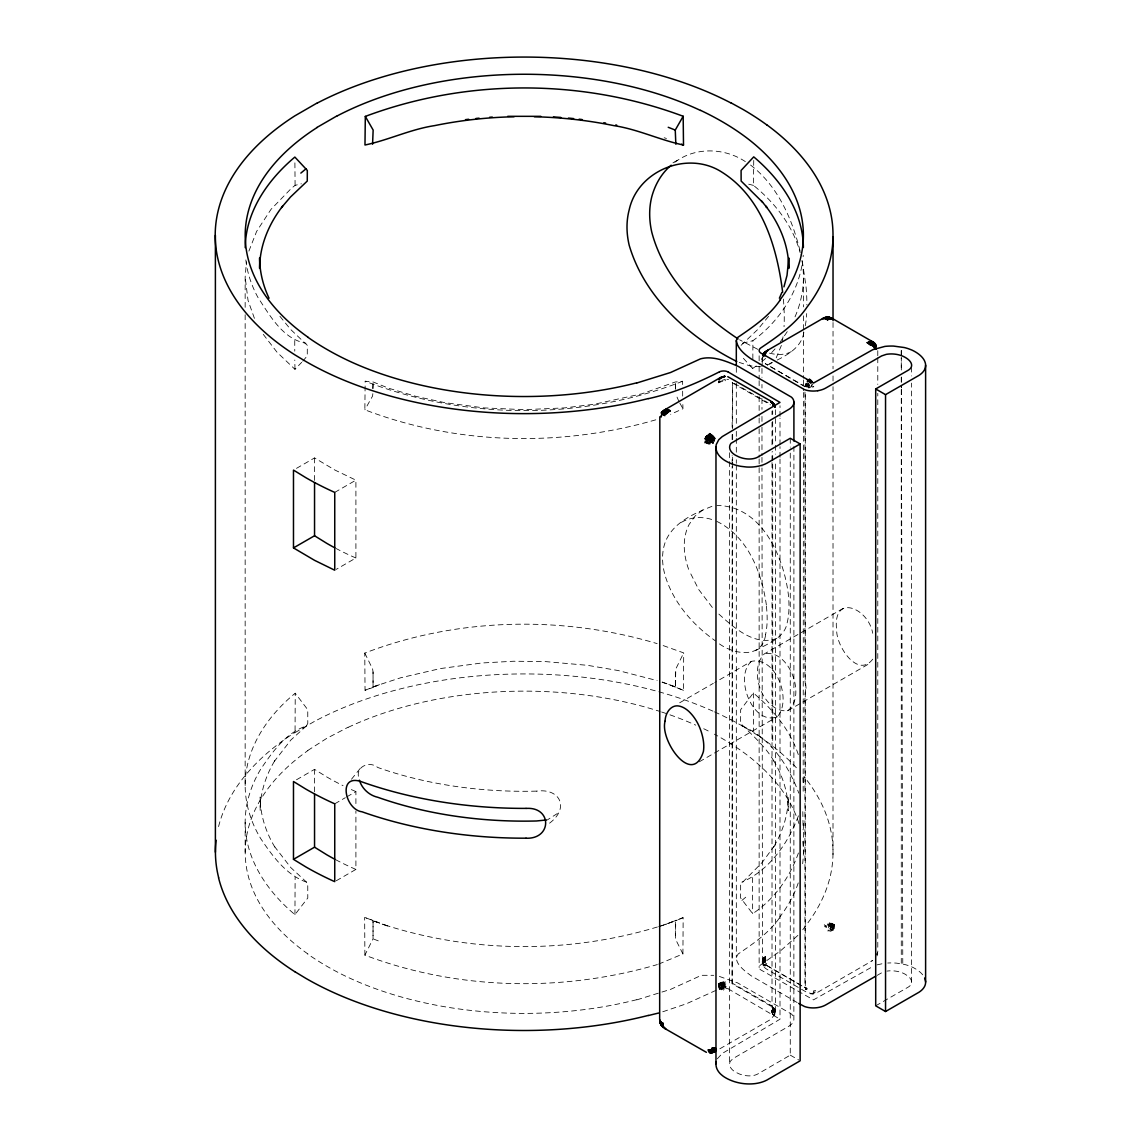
<?xml version="1.0" encoding="UTF-8"?>
<svg xmlns="http://www.w3.org/2000/svg" width="1141" height="1141" viewBox="0 0 1141 1141"><rect width="100%" height="100%" fill="white"/><g stroke="black" fill="none" stroke-linecap="round" stroke-linejoin="round"><path stroke-width="0.75" stroke-dasharray="5 3.75" d="M245.158 785.493C245.087 748.596 267.565 715.806 295.234 693.229L307.756 709.702L307.785 723.365L306.487 725.876C285.906 732.793 272.585 751.805 260.804 769.02C251.077 785.022 245.187 803.506 245.158 822.304C245.03 859.159 267.593 891.791 294.949 914.626L307.785 897.981L307.756 884.246L306.558 882.164C286.063 874.962 272.571 856.092 260.804 838.735C251.077 822.747 245.187 804.277 245.158 785.493L245.158 314.445M245.158 307.343L245.158 277.12L246.442 261.76M295.063 730.682L295.234 693.229M294.949 914.626L295.12 877.272M364.892 955.145L364.649 917.407L372.608 920.288L373.05 921.942L373.036 938.829L364.892 955.145C457.741 990.274 562.328 992.456 657.344 964.559M364.778 653.08L372.608 668.983L373.05 672.006L373.05 687.452L365.034 690.291L364.778 653.08C457.441 617.509 562.271 615.284 657.145 643.61M772.015 462.576L772.015 1006.719L773.612 1012.923L775.252 1009.699L773.527 1007.703L732.137 983.685L732.137 466.312M732.137 464.53L732.137 455.644M732.137 439.642L732.137 434.307M732.137 427.19L732.65 382.463L732.65 428.688M732.137 983.685L732.65 462.462M732.65 460.693L732.65 457.127M732.65 439.356L732.65 430.457M772.015 460.807L772.015 451.936M772.015 444.833L772.015 421.756M772.015 414.654L772.015 411.102M717.29 1058.819L722.282 1053.443L780.002 1019.198L780.002 459.067M780.002 457.284L780.002 446.616M780.002 444.833L780.002 418.162M780.002 416.394L780.002 405.725M804.961 392.076L804.933 679.679L805.689 688.651L804.933 694.441L804.961 987.692C809.625 987.379 804.676 992.157 805.304 987.493L805.289 694.241L806.088 688.422L805.289 679.48L805.304 391.876M682.646 384.56L682.632 381.265L675.258 381.993L641.755 393.845L594.39 404.228L564.638 407.893L524.204 409.676L483.77 407.893L444.277 402.573L415.837 396.341L388.81 388.268L373.15 381.993L365.163 381.208L364.849 409.79C457.598 445.347 562.356 447.229 657.344 419.36M658.671 964.102L682.917 953.947L683.159 917.635L667.984 923.454L677.34 920.031M683.459 690.319L667.984 684.201L683.459 690.319L683.701 652.909L661.68 645.05M752.846 358.887L752.889 340.703C778.533 321.89 798.158 293.237 802.622 261.389M753.73 160.439L753.502 185.398C774.924 202.756 792.924 225.733 800.155 252.689M373.05 672.006L373.05 687.452L380.409 684.201L365.034 690.291M373.05 921.942L373.036 938.829L380.409 941.696M762.288 963.033L765.426 956.515L764.556 962.676L765.411 962.419L765.426 956.515L762.844 958.497L763.6 960.679L765.853 960.237L765.426 956.515C759.963 959.681 762.231 967.112 767.151 969.451L807.029 992.47L813.119 993.939L817.37 992.47L872.608 960.579L871.638 960.893M833.001 854.58L833.03 386.656M675.6 388.382L675.258 381.993L675.515 392.019M793.908 446.459L793.865 1019.826A17.714 10.226 0 0 1 793.066 1022.165A18.085 10.44 0 0 1 788.645 1026.344L733.05 1058.563L730.383 1061.216A15.546 8.971 0 0 0 729.869 1062.456A17.514 10.112 0 0 0 729.67 1064.738A18.841 10.882 0 0 0 730.154 1066.664A19.682 11.367 0 0 0 732.622 1070.03A20.838 12.038 0 0 0 735.76 1072.255L738.755 1073.71A22.791 13.15 0 0 0 741.037 1074.551A20.88 12.052 0 0 0 742.577 1074.993A19.155 11.053 0 0 0 744.103 1075.35A17.643 10.183 0 0 0 745.629 1075.606A16.316 9.428 0 0 0 747.127 1075.778A14.619 8.443 0 0 0 749.323 1075.877A13.378 7.716 0 0 0 751.434 1075.778A12.594 7.274 0 0 0 753.431 1075.492A11.781 6.803 0 0 0 757.995 1073.852L790.271 1055.14L790.271 448.941M772.557 1014.606L772.015 1006.719L774.611 1008.701L774.168 1014.42L772.557 1014.606L771.587 1010.441L772.671 1006.333L732.65 983.399M682.917 953.947L675.358 938.843L675.8 920.288M756.241 365.933L752.632 368.514L752.732 364.207M372.979 388.667L373.15 381.993L372.793 388.396M718.787 987.421L718.345 983.685L723.522 981.816L718.345 983.685L719.315 989.104L723.636 990.16L724.649 989.033L718.787 987.421L721.041 985.239L721.797 982.201L718.345 983.685L722.438 991.172L723.636 990.16L721.155 987.735L723.451 983L725.248 981.702L723.95 986.922L721.283 989.86M797.16 1002.54L751.234 975.826C745.529 971.562 731.666 961.949 738.27 953.919C753.531 943.521 769.319 932.725 779.916 917.25M803.435 392.475L803.178 792.353M803.221 255.242L803.121 256.711M801.938 260.576C805.589 280.501 802.365 301.395 793.737 319.665M802.822 811.636L803.136 829.935M718.459 985.61L720.071 982.815M761.974 366.66L762.559 357.333M804.961 386.756L765.226 363.637L805.304 386.557L807.058 383.804L808.755 388.054L810.41 387.241L811.479 384.488L812.121 387.099L813.833 386.756L811.879 385.744L805.304 386.557L805.731 382.82L805.304 386.557L808.712 387.198L810.41 387.241L813.091 383.775M834.356 926.549L834.456 924.609L829.293 922.755L829.878 926.05L828.295 926.677L828.851 927.847L831.518 930.785L833.486 930.029L834.356 926.549L832.73 923.739M877.572 952.621L876.873 954.461L877.572 952.621L876.93 953.605M876.987 955.916L877.786 951.623L877.786 393.345M718.83 380.752L718.345 382.748L721.754 380.466L723.522 380.88L718.345 382.748L718.459 380.937M773.527 1007.703C776.479 1010.313 774.04 1018.214 775.466 1010.698L775.466 461.306M763.842 962.719L765.54 958.44M830.477 929.901L832.502 929.387L834.456 924.609L827.639 924.067L827.567 922.627L831.204 924.752L834.456 924.609L831.518 930.785L827.753 932.226L828.152 929.972L829.179 931.085L831.646 928.66L833.486 930.029M372.85 393.688L372.565 396.07L364.849 409.79M762.06 358.103L762.202 360.542L762.259 357.375M774.197 1012.737L774.739 1013.907L774.411 1010.113L772.015 1006.719L774.197 1012.737L773.441 1014.663L772.029 1012.623L771.915 1008.644M675.358 672.006L675.358 687.452L675.8 668.968L683.701 652.909M782.284 341.658L783.368 334.555M805.275 325.798L805.974 321.505A104.173 34.672 75.5 0 0 806.673 313.575M806.117 385.145L806.445 383.29C805.503 384.56 806.844 388.225 808.712 387.198L806.929 386.557M762.302 962.918L763.671 965.757L766.738 965.6L767.151 963.475L763.999 964.459L762.302 962.918L762.259 960.594L765.426 956.515L764.541 960.779L765.411 962.419L765.155 960.594M761.974 359.543L762.887 356.719M877.315 954.889L877.7 953.063M775.138 1013.122L773.855 1010.883L771.587 1010.441L773.498 1008.131M781.385 345.438L776.208 357.875M763.029 965.172L763.272 964.216L763.671 965.757L763.999 964.459L764.513 966.028L764.884 964.402L765.525 965.971L765.939 964.088L766.738 965.6M803.863 332.373C801.467 347.891 786.577 355.493 773.94 361.654M808.113 382.506L806.63 385.786M248.895 251.091L256.654 231.338L271.016 209.359L291.126 188.579L295.091 185.355L301.395 183.787M765.625 634.795C761.903 660.454 731.139 654.164 716.748 641.827M763.914 957.499L763.243 962.533L762.459 961.464L765.426 956.515M798.429 852.997C789.9 877.272 774.283 899.408 752.675 913.67L740.623 897.981L740.652 884.246L762.188 862.453L774.04 846.308L772.799 848.333C782.355 832.987 788.26 815.145 788.246 796.974L788.246 810.666C788.26 792.496 782.355 774.668 772.799 759.307L774.04 761.332C765.582 746.499 752.119 735.203 740.623 723.365L740.652 709.702L753.36 692.986C773.013 709.46 790.228 730.055 798.343 754.714M798.429 815.844C788.146 843.199 769.348 870.426 741.85 882.15M810.41 387.241L805.304 386.557L807.058 383.804M764.142 958.511L762.787 962.105L765.155 958.625M806.801 386.157L808.841 383.305L806.402 385.458M774.425 1015.376L774.882 1014.463L770.303 1019.655L718.131 1049.777M772.029 1012.623L772.899 1008.944M834.456 924.609L832.702 927.362L828.851 927.847L834.456 924.609L827.881 925.422L827.639 924.067L833.144 925.38M741.094 345.309L757.909 329.307L768.734 316.128M872.737 659.198C857.718 678.795 836.453 646.077 836.695 630.574C832.031 592.692 868.401 607.725 872.708 633.269M787.247 331.646L780.33 341.801M718.345 382.748L719.671 380.709M762.202 358.559L762.844 357.561M536.484 791.127A279.331 161.266 0 0 1 377.771 767.479C369.655 760.505 355.35 766.652 358.745 777.848M549.577 823.16C570.158 807.685 559.603 787.818 536.484 791.169M809.425 384.175L808.327 385.672L809.882 385.116L808.57 386.414M802.779 929.772L807.101 923.882A308.883 178.338 0 0 0 832.759 859.829A342.157 197.55 0 0 0 832.36 840.118A308.113 177.882 0 0 0 803.892 776.379M351.485 779.232L361.027 767.408M775.053 348.889L770.061 354.295M263.257 334.342L277.092 352.298L294.977 369.342L301.666 362.353M302.779 361.184L307.271 355.821L307.314 345.309L290.499 329.307L278.689 314.788M751.448 661.338C733.791 676.356 752.361 726.189 777.321 716.748C792.268 700.018 776.251 656.275 751.448 661.338L714.794 682.503M797.887 935.378L780.601 950.781L760.79 964.801A6.803 3.922 0 0 0 760.505 969.736L813.447 999.887L872.765 966.555M762.459 961.464L761.974 468.01M557.35 813.533L547.68 819.694M831.646 928.66L829.578 928.917L833.372 925.708L831.76 926.164L831.019 923.126L832.759 924.196M762.887 959.281L764.028 958.269M761.774 361.683L765.868 358.231M831.76 926.164L832.702 927.362L833.971 926.292L834.028 928.346L832.502 929.387M719.315 989.104L721.155 987.735L723.223 987.992L718.345 983.685L726.132 986.48L725.491 987.806L727.074 988.734L727.787 987.265L725.491 987.806L718.345 983.685M741.907 900.42L747.212 895.97M843.384 608.267L764.27 653.936C747.754 670.651 762.816 712.711 787.647 710.786L802.123 702.428M306.487 725.876L290.869 739.996L274.368 761.332L275.594 759.321C266.053 774.668 260.148 792.496 260.162 810.666L260.162 796.974C260.148 815.159 266.053 832.987 275.594 848.333L274.368 846.308L290.869 867.659L306.558 882.164M767.465 365.077L772.486 362.011M755.527 650.727C767.422 643.424 784.808 638.375 787.276 622.287A71.912 29.937 71.1 0 0 788.274 593.862C783.468 556.18 761.289 505.492 716.89 505.52M711.927 506.347C694.013 513.493 673.062 522.521 665.445 541.633A71.484 50.96 44 0 0 665.488 576.775C673.846 603.19 693.086 625.04 715.393 640.857M702.785 509.97L695.097 516.06L689.178 524.347A72.453 50.218 47.2 0 0 689.135 570.671M307.728 750.521L326.882 738.284L348.076 727.231M674.901 162.222C695.183 146.733 724.735 147.717 745.515 161.722M294.834 732.736L317.284 719.771M787.647 710.786C807.172 696.424 788.816 648.33 764.27 653.936M672.948 162.849L680.221 158.656M296.489 468.352L314.545 457.926L334.855 470.021L355.906 480.161L355.906 557.992L336.253 569.345M334.741 492.384L355.906 480.161M769.59 364.179L772.486 362.496M805.304 386.557L807.999 385.002M296.489 779.774L314.545 769.362L326.897 777.021A281.157 162.322 0 0 0 343.042 785.65M334.741 803.806L345.324 797.702M346.835 796.832L355.906 791.583L355.906 803.963M336.253 880.766L355.906 869.413L355.906 811.051M679.665 702.785L713.268 683.373M699.319 761.774L777.321 716.748M802.879 702L869.142 663.734M877.101 975.384L882.578 972.303M875.703 1005.82L908.108 987.179A11.781 6.803 0 0 0 911.146 984.17A12.594 7.274 0 0 0 911.531 983A13.378 7.716 0 0 0 911.616 982.173L911.616 383.091M762.844 958.497L763.942 957.927M681.448 522.293C691.603 516.459 704.411 516.174 715.107 520.724M716.035 990.345L686.397 1003.78L661.809 1012.096M682.846 404.57L682.974 408.735L670.608 414.326M682.632 381.265C582.181 420.601 465.699 420.216 365.163 381.208M719.671 984.455L725.163 983.143L719.843 984.084M776.821 638.432C754.187 646.747 732.807 626.723 717.29 612.646M791.369 351.599C783.796 355.721 774.725 354.837 766.781 352.412M678.296 919.632L683.159 917.635M721.754 380.466L725.163 379.411L725.248 380.752L721.611 379.839M775.466 1010.698L772.015 1006.719L775.381 1012.053M372.993 686.825L400.791 677.74L440.298 668.583L481.759 662.992L513.55 661.238L545.484 661.595L587.572 665.331L618.237 670.551L657.145 680.592M659.37 926.535L675.23 920.887M662.208 925.522L666.458 924.025L658.671 926.563M832.959 925.009L829.878 926.05L827.881 925.422L828.295 926.677L832.188 926.792M657.344 926.991C568.189 953.962 470.449 953.22 381.95 924.01L389.024 926.535L364.649 917.407M877.03 964.872L883.434 963.46M636.863 999.844L670.608 989.361L700.374 975.783A6.846 3.951 0 0 1 701.558 975.313L713.753 975.313M742.377 343.241L752.889 340.703M720.042 983.271L723.451 983M760.79 366.789L749.794 365.819L739.254 362.424M810.595 993.854L813.119 993.939M719.971 983.699L726.603 985.025L726.132 986.48L721.882 986.936L718.83 985.368M720.613 985.867L726.603 985.025L726.874 983.485L722.938 985.125L719.443 984.783L720.099 986.437M922.67 974.799A34.615 19.982 0 0 0 921.243 973.216A37.51 21.665 0 0 0 919.546 971.676A39.607 22.877 0 0 0 916.48 969.436L915.31 968.723A33.274 19.212 0 0 0 911.417 966.741L908.635 965.671A33.032 19.069 0 0 0 904.271 964.402L896.712 963.161A33.845 19.54 0 0 0 889.167 962.961A32.519 18.784 0 0 0 887.698 963.033M726.874 379.325L728.586 379.568M245.843 259.92C247.255 273.155 251.676 285.963 258.037 297.616C269.975 315.643 282.997 339.319 306.03 343.241M748.696 184.2L753.502 185.398M719.372 976.439L737.557 982.857L791.355 1013.964A15.746 9.085 0 0 1 792.852 1015.661A16.088 9.285 0 0 1 793.537 1017.016A16.815 9.713 0 0 1 793.908 1018.884M775.252 1009.699L773.427 1008.473M664.176 137.747L666.444 138.489M662.165 682.232L666.444 683.63L662.208 682.118M372.879 920.787L380.409 923.454L372.608 920.288M662.251 682.147L675.486 686.853M832.83 924.624L829.293 922.755M741.907 725.876C769.947 737.3 788.645 765.554 798.814 793.18M355.906 557.992L351.442 556.038A281.157 162.322 0 0 1 336.196 548.55M355.906 791.583L351.442 789.629A281.157 162.322 0 0 1 348.618 788.317M355.906 869.413L351.442 867.46A281.142 162.322 0 0 1 334.855 859.273M757.767 349.331L739.61 339.818M716.748 521.351C748.296 536.712 762.188 573.538 766.552 606.313M728.044 988.748L780.002 1019.198M731.11 719.771L742.62 726.09A311.821 180.021 0 0 1 759.15 736.401M734.191 383.333L768.064 402.744M790.271 1055.14L798.729 1060.003M732.137 382.748L770.489 404.884M801.895 985.924L765.226 964.587L807.001 988.791M834.028 928.346L832.702 927.362M750.55 165.046C778.718 186.639 793.18 221.14 800.982 254.814M806.929 989.119L805.304 987.493L805.788 989.489M752.632 368.514L741.137 355.821M712.326 607.44L698.72 589.54L689.178 570.671M806.801 989.375L805.304 987.493L806.117 989.589M830.334 926.991L830.933 927.861M806.63 989.532L805.304 987.493L806.402 989.604M679.009 401.689L675.558 393.688M679.808 403.101L682.974 408.735M719.486 986.965L720.299 988.463M254.414 318.339L248.039 300.383L245.158 277.12M773.298 1008.715L774.739 1013.907M719.971 381.123L720.071 381.878M802.223 260.875L805.974 286.034A104.173 34.672 75.5 0 1 806.901 304.961M773.127 1008.872L773.612 1012.923M803.079 777.72L803.435 786.406M295.091 185.355L294.877 160.581M294.977 369.342L294.792 360.028M753.36 692.986L753.531 730.768M752.49 877.6L752.675 913.67M901.333 370.041L901.29 357.589L901.276 370.026M901.347 377.143L901.376 387.826M901.376 389.594L902.773 964.059M772.728 740.523L772.685 451.608M682.66 391.149L682.675 396.098M294.749 340.517L294.763 351.157M911.616 367.088L911.616 375.974M901.276 377.129L901.276 387.797M901.276 389.58L901.276 963.774M877.786 350.686L877.786 356.021M877.786 357.789L877.786 384.46M833.03 322.489L833.03 368.828M833.03 375.96L833.03 384.874M803.435 278.39L803.435 306.915M803.435 315.815L803.435 330.077M803.435 331.86L803.435 378.213M803.435 379.996L803.435 390.693M803.435 823.531L803.435 853.34M790.271 438.272L790.271 447.172M775.466 409.747L775.466 443.535M775.466 445.318L775.466 454.204M772.685 410.731L772.685 414.283M772.685 421.386L772.685 444.491M761.974 368.443L761.974 377.329M761.974 384.446L761.974 387.997M761.974 398.665L761.974 409.334M761.974 416.436L761.974 425.336M761.974 427.105L761.974 455.559M761.974 457.341L761.974 466.227M759.136 355.807L759.136 364.706M759.136 366.475L759.136 378.926M759.136 380.709L759.136 387.812M759.136 396.711L759.136 416.265M759.136 418.048L759.136 426.934M759.136 428.716L759.136 457.17M759.136 458.939L759.136 967.525M736.316 367.345L736.316 374.462M736.316 383.347L736.316 424.238M736.316 431.341L736.316 436.675M736.316 438.458L736.316 452.677M736.316 459.794L736.316 463.346M736.316 465.129L736.316 957.556M729.627 452.735L729.627 459.852M729.627 461.62L729.627 1064.268M675.358 921.942L675.358 938.843M314.545 457.926L314.545 480.931M314.545 769.362L314.545 792.353M245.158 822.304L245.158 852.284M348.205 727.316A278.818 160.967 0 0 1 660.154 711.528M661.666 712.013A278.818 160.967 0 0 1 695.739 725.148M802.765 841.459A279.431 161.337 0 0 1 802.651 863.737M798.244 882.92A279.431 161.337 0 0 1 779.66 917.179M799.014 823.731A279.431 161.337 0 0 0 750.165 757.424A278.433 160.753 0 0 0 736.715 747.612A281.142 162.322 0 0 0 721.768 738.284A280.943 162.207 0 0 0 714.394 734.176M307.885 953.962A278.818 160.967 0 0 1 307.885 750.593M636.749 999.687A279.374 161.295 0 0 1 342.999 974.927A281.142 162.322 0 0 1 326.897 966.27A280.943 162.193 0 0 1 307.742 954.033M317.412 719.857A308.569 178.153 0 0 1 712.968 711.157M714.494 711.856A308.569 178.153 0 0 1 730.982 719.857M783.396 299.113A102.59 31.178 77 0 1 784.038 326.697M759.221 736.373A308.113 177.882 0 0 1 798.743 770.346M766.395 606.213A71.912 29.737 71.3 0 1 765.525 634.653M703.712 728.728A280.943 162.207 0 0 1 711.356 732.579M911.616 982.173A14.619 8.443 0 0 0 911.445 980.903A16.316 9.428 0 0 0 910.946 979.606A17.643 10.183 0 0 0 910.418 978.721A19.568 11.296 0 0 0 909.334 977.395A22.806 13.164 0 0 0 907.879 976.068L905.355 974.343A20.838 12.038 0 0 0 900.677 972.26A19.682 11.367 0 0 0 899.022 971.775A19.283 11.139 0 0 0 891.506 970.806A17.5 10.112 0 0 0 888.383 970.934A15.546 8.971 0 0 0 886.914 971.119M719.244 988.791A6.775 3.908 0 0 1 727.987 988.734M218.573 826.583A309.068 178.438 0 0 1 294.663 732.65M813.833 990.916L813.091 993.055L815.245 992.014L813.562 992.142L815.544 990.673L813.833 990.916M826.212 925.95L824.515 926.62L826.669 927.405L825.927 924.41L824.216 924.937L826.212 925.95M901.29 355.807L901.276 348.69L901.276 355.807"/><path stroke-width="1.5" d="M659.669 1019.569L659.826 416.75M709.887 435.206L709.887 433.68L715.05 438.657L711.399 436.575L709.887 433.68L705.68 437.231L710.929 438.372L711.399 436.575L709.887 433.68L706.008 439.314L704.71 438.657L708.376 436.575L709.887 433.68L713.039 437.759L711.371 441.824L713.111 443.293L712.854 441.496L711.371 441.824L710.643 436.746L706.864 435.919L711.499 434.735L712.141 436.304L710.643 436.746L708.59 440.055L706.008 439.314L709.887 435.206L709.887 440.155L708.59 440.055L709.474 435.177M763.6 354.509L763.272 355.193L764.327 354.937L764.556 352.64L766.738 351.186L763.6 354.509C761.361 355.621 765.697 355.664 764.028 353.881L767.151 350.587L822.39 318.696L824.415 317.854L827.567 319.694L828.608 317.255L832.003 318.639L829.664 317.483L823.36 318.382L831.76 318.382L828.323 317.64L827.567 319.694L824.544 318.453L826.754 318.539L827.567 319.694L829.179 318.881M534.345 116.753C561.001 117.366 587.615 120.247 613.744 125.61C637.776 129.204 660.083 140.172 683.502 145.021L683.174 116.268C581.867 78.458 466.583 78.515 365.32 116.411L364.977 145.007C388.354 140.143 410.66 129.218 434.664 125.61C460.793 120.247 487.407 117.366 514.063 116.753M664.832 1028.526L665.802 1028.825L661.709 1025.231L659.883 1020.553C663.064 1022.593 660.839 1027.271 664.832 1028.526L706.407 1052.33M774.554 406.923L774.197 404.513L770.717 401.39L772.885 402.844L773.298 405.497L773.612 403.643L771.045 401.475L775.138 406.952L774.197 404.513L773.127 405.141M668.384 409.847L664.889 413.598L664.832 415.638L662.892 414.14L665.859 410.289L666.986 409.419L670.009 410.66L665.802 414.212L666.33 412.457L670.009 410.66L663.705 410.418L661.295 412.914L670.009 410.66L663.705 414.896L665.574 411.587L670.009 410.66L665.859 410.289L661.851 412.058L662.892 411.159M736.316 365.576L736.316 340.688L737.229 337.978A7.117 4.108 0 0 1 737.97 337.265L738.27 337.051C753.531 326.654 769.319 315.872 779.916 300.383M245.229 247.64C245.6 211.399 268.049 179.622 294.863 157.073L307.314 170.437L307.271 181.062L290.499 197.008L281.527 207.519L282.626 206.15C268.834 223.864 259.577 245.743 259.635 268.435L259.635 257.88C259.649 271.815 263.086 285.635 269.034 298.215M763.999 353.254L763.029 355.892L765.411 351.913L768.121 350.287L765.411 351.913L764.556 354.594L765.426 355.564L763.243 354.309L762.701 355.493L763.999 353.254L765.369 353.667L763.757 356.463M832.73 318.696L872.608 341.729L873.621 344.439L867.445 342.714L871.638 341.416L873.749 342.471L876.145 344.967L876.145 346.679L870.455 344.953L867.445 342.714L872.565 342.015L867.445 342.714L872.565 345.652L873.222 345.053L876.331 349.06M660.14 1022.835L663.106 1023.548L662.236 1024.518L663.534 1026.772L661.523 1025.673L659.94 1021.737L663.106 1023.548L663.092 1027.185L663.106 1023.548L661.595 1022.55M708.247 1049.991L712.198 1051.046L715.279 1048.451L711.67 1049.535L713.253 1051.66L715.464 1048.608L711.87 1050.405L709.959 1049.905L710.615 1051.774L714.081 1050.233L711.171 1052.287L708.532 1051.218C716.976 1046.711 718.402 1049.62 708.989 1052.116L712.797 1052.473L714.822 1051.346L716.291 1048.565L710.472 1052.972L708.247 1049.991C711.542 1050.633 719.115 1046.026 711.613 1048.436L715.079 1047.866L713.339 1048.066L713.753 1049.934L716.348 1049.806L713.838 1052.145L710.472 1052.972L715.05 1051.546L709.645 1052.715L713.966 1051.617L711.499 1052.929M869.413 342.143L870.455 341.473L871.596 342.343L871.125 344.525C867.445 344.596 871.125 342.97 869.057 341.915M765.54 353.767L767.151 350.587M710.287 435.177L707.292 439.784L709.887 433.68M372.565 144.237L373.15 130.06L365.32 116.411M662.236 1024.518L660.924 1024.803L660.254 1021.78L660.953 1024.789L663.092 1027.185L662.222 1025.802L663.106 1023.548L661.523 1025.673M783.953 286.862L787.033 275.338L788.759 257.88L788.759 268.435C788.83 245.743 779.574 223.864 765.768 206.15L766.88 207.519L761.475 200.873M772.885 402.844L774.411 406.125L773.441 403.458M827.567 318.425L826.512 317.255L823.117 318.639L828.608 317.255L830.149 317.583L830.791 319.038M772.899 404.798L773.612 403.643L770.717 401.39M710.929 438.372L709.887 440.155L714.081 437.231M779.374 298.215L781.856 292.567M715.022 1050.348L715.963 1048.665M675.843 144.237L675.258 130.074L683.174 116.268M667.628 411.017L666.986 412.899L665.474 411.159L663.834 411.174L665.802 409.348L668.041 410.09M875.589 347.534L874.662 348.39L873.749 346.95L875.033 345.452L874.548 343.213L867.445 342.714L873.621 343.227L869.813 342.614M715.806 1050.861L714.822 1051.346L715.635 1050.162M828.608 317.255L824.601 318.097L826.811 317.64L827.567 319.694L830.149 317.583M807.258 381.793L808.242 380.381L807.029 379.582M660.382 1023.62L660.525 1021.552L661.623 1023.006M763.272 354.323L766.395 351.271L765.411 351.913M764.556 352.64L766.738 351.186M764.028 353.881L765.525 352.198L764.028 353.881L764.556 354.594M763.842 353.439L764.884 352.269M714.822 1051.346L716.348 1049.806M871.638 341.416L869.67 342.371M661.295 412.914L662.408 411.901L661.11 417.007L662.251 412.657L663.705 411.773L664.889 413.598M671.193 165.217C661.509 173.247 655.034 184.657 651.796 196.723A103.745 77.731 36.9 0 0 651.782 232.194C663.805 277.976 699.661 313.533 738.099 338.906M662.892 414.14L667.785 411.245M765.155 354.01L764.541 353.311M827.567 319.694L830.719 317.854M709.074 435.092L705.68 437.231M300.839 173.09L306.03 168.811M722.339 376.844L725.063 376.359L720.071 377.771L663.705 410.418L667.585 410.789M870.455 344.953L871.125 344.525L869.67 343.313M316.984 127.435L337.294 115.712M827.967 318.453L830.577 318.453L828.78 318.681M636.863 382.977L670.608 372.494L700.56 358.83C713.296 355.479 726.788 361.455 738.313 366.418L791.355 397.097A15.746 9.085 0 0 1 792.852 398.794A16.088 9.285 0 0 1 793.537 400.149A16.815 9.713 0 0 1 793.908 402.017A17.343 10.012 0 0 1 793.779 403.429A17.714 10.226 0 0 1 793.066 405.297A18.085 10.44 0 0 1 788.645 409.476L731.181 443.221A13.335 7.702 0 0 0 730.383 444.348A15.461 8.928 0 0 0 729.869 445.589A17.5 10.098 0 0 0 729.67 447.871A19.169 11.068 0 0 0 731.31 451.736A19.668 11.353 0 0 0 732.622 453.162A20.838 12.038 0 0 0 735.76 455.387L738.755 456.856A22.777 13.15 0 0 0 741.037 457.684A20.895 12.066 0 0 0 742.577 458.126A19.155 11.053 0 0 0 744.103 458.482A17.643 10.183 0 0 0 745.629 458.739A16.288 9.399 0 0 0 747.127 458.91A14.619 8.443 0 0 0 749.323 459.01A13.378 7.716 0 0 0 751.434 458.91A12.594 7.274 0 0 0 753.431 458.625A11.781 6.803 0 0 0 757.995 456.985L790.271 438.272L800.141 443.949L766.766 463.26A25.558 14.747 0 0 1 755.927 466.626A26.029 15.018 0 0 1 751.89 467.026A27.042 15.617 0 0 1 749.124 467.083A28.04 16.188 0 0 1 746.342 466.983L740.723 466.312A32.904 18.998 0 0 1 736.544 465.385A34.587 19.968 0 0 1 733.806 464.572A37.51 21.65 0 0 1 729.826 463.032A39.621 22.877 0 0 1 727.259 461.82L726.018 461.149A33.274 19.212 0 0 1 722.595 458.896L720.727 457.284A33.032 19.069 0 0 1 718.53 454.774L717.96 453.904A33.759 19.497 0 0 1 716.676 451.28A34.102 19.682 0 0 1 716.049 448.641A33.474 19.326 0 0 1 716.348 444.362L718.759 439.727L722.282 436.575L779.988 402.416L728.044 371.88M293.479 547.908L293.479 470.092L305.774 477.637A311.807 180.021 0 0 0 332.915 491.586L334.741 492.384L334.741 570.215L314.574 560.345L293.479 547.908L314.545 535.757L314.545 482.7M293.479 859.344L293.479 781.514L305.774 789.059A311.807 180.021 0 0 0 332.915 803.007L334.741 803.806L334.741 881.636L332.915 880.838A311.807 180.021 0 0 1 305.774 866.889L293.479 859.344L314.545 847.178L314.545 794.122M660.953 1024.789L661.68 1025.859L663.221 1025.345M924.666 978.022L925.551 981.26A27.227 15.717 0 0 1 925.337 984.441A26.072 15.047 0 0 1 924.424 986.737A25.558 14.762 0 0 1 918.976 992.242L885.544 1011.511L875.703 1005.82L875.703 388.953L908.108 370.312A11.71 6.76 0 0 0 910.703 368.044A12.009 6.932 0 0 0 911.146 367.302A12.594 7.274 0 0 0 911.531 366.133A13.378 7.716 0 0 0 911.616 365.305A14.591 8.429 0 0 0 911.445 364.036A16.131 9.313 0 0 0 910.946 362.738A17.643 10.183 0 0 0 910.418 361.854A19.568 11.296 0 0 0 909.334 360.527A22.777 13.15 0 0 0 907.879 359.201A25.787 14.89 0 0 0 906.04 357.903L905.355 357.475A20.838 12.038 0 0 0 900.677 355.393A19.682 11.367 0 0 0 899.022 354.908A19.611 11.324 0 0 0 894.815 354.138A18.855 10.882 0 0 0 891.506 353.938A17.5 10.098 0 0 0 888.383 354.081A15.461 8.928 0 0 0 886.215 354.38L881.636 355.921L825.827 388.011A18.085 10.44 0 0 1 817.783 390.707M875.703 388.953L885.544 394.643L918.976 375.389A25.558 14.747 0 0 0 924.438 369.869A26.043 15.033 0 0 0 925.322 367.573A27.256 15.732 0 0 0 925.608 365.191A28.554 16.487 0 0 0 925.251 362.781L924.666 361.155A32.034 18.484 0 0 0 923.269 358.73A34.601 19.982 0 0 0 921.243 356.349A37.525 21.665 0 0 0 919.546 354.808A39.607 22.877 0 0 0 916.48 352.569L915.31 351.856A33.274 19.212 0 0 0 911.417 349.873L908.635 348.804A33.032 19.069 0 0 0 904.271 347.534L893.66 346.094A33.645 19.426 0 0 0 889.167 346.094A32.519 18.784 0 0 0 884.831 346.422L872.765 349.702L813.59 383.019L760.505 352.869A6.846 3.951 0 0 1 760.591 348.048C777.706 336.481 795.306 324.358 807.101 307.015A308.897 178.338 0 0 0 832.759 242.962A342.243 197.593 0 0 0 832.36 223.251A308.099 177.882 0 0 0 766.852 124.868M875.603 976.254L825.827 1004.879A18.085 10.44 0 0 1 817.783 1007.574A17.714 10.226 0 0 1 814.546 1007.888A17.343 10.012 0 0 1 812.905 1007.917A16.815 9.713 0 0 1 808.883 1007.589A16.088 9.285 0 0 1 806.573 1007.118A15.746 9.085 0 0 1 804.391 1006.448L798.686 1003.424M317.284 102.904L294.834 115.869A308.74 178.253 0 0 0 294.834 354.837L305.774 361.44A311.807 180.021 0 0 0 332.915 375.389A308.74 178.253 0 0 0 648.273 398.551M763.671 354.551L765.369 353.667M719.486 379.154L718.787 379.511L721.882 377.657M719.5 371.809C696.851 383.262 673.247 393.246 648.359 398.665M822.39 318.696L824.415 317.854L827.154 318.453M826.084 317.783L828.851 317.298L832.003 318.639M825.456 317.483L823.688 318.039L825.456 317.483L826.754 318.539M722.438 376.772L720.071 377.771M828.366 318.539L831.76 318.382M663.834 411.174L670.009 410.66M546.767 819.937L536.484 820.978A279.331 161.266 0 0 1 377.771 797.274C369.128 795.363 361.954 788.588 359.372 780.173M648.359 1015.533L658.571 1013.037M711.171 440.055L713.767 439.314L714.323 440.968L711.984 438.144M824.972 317.583L826.512 317.255M660.468 1023.862L663.106 1023.548M465.514 119.648L468.623 119.263M475.954 118.479L479.077 118.165M489.617 117.281L492.313 117.081M826.269 317.298L828.851 317.298M507.731 116.325L540.834 116.339M867.445 342.714L873.749 342.471L872.608 341.729M526.03 808.427C552.13 806.487 552.23 839.291 526.03 838.221M553.414 116.924L560.844 117.437M568.403 118.065L573.652 118.593M772.557 402.473L773.427 404.085M579.129 119.192L582.038 119.548M667.628 410.546L664.832 409.662M603.846 122.743L605.614 123.043M869.87 342.842L873.621 344.439M615.769 124.954L616.725 125.139M662.008 1024.176L660.254 1021.78M727.773 376.673L770.303 400.791M667.785 410.318L665.802 409.348M668.227 127.279L675.258 130.074M681.562 144.222L683.502 145.021M874.662 343.256L876.145 346.679M736.758 361.469C689.135 337.522 644.622 297.701 629.19 245.244A101.677 77.688 33.1 0 1 629.204 209.787C637.833 170.209 687.98 150.27 721.768 172.063C762.359 197.45 777.035 247.412 782.655 292.281M731.11 102.904L742.62 109.222A311.807 180.021 0 0 1 766.781 124.897M660.71 1023.192L661.823 1023.819M869.813 343.07L873.222 345.053M294.82 971.661L305.774 978.308A311.821 180.021 0 0 0 323.63 987.849A308.74 178.253 0 0 0 648.273 1015.419M314.545 535.757L326.897 543.416A281.157 162.322 0 0 0 334.855 547.837M314.545 847.178L326.897 854.851A281.142 162.322 0 0 0 334.855 859.273M710.686 435.092L712.897 435.919L713.039 437.759M808.242 380.381L810.909 383.319L811.608 381.208L809.383 379.069L809.297 381.265L810.595 380.081L810.181 382.249L811.608 381.208L812.449 382.435M662.236 1026.472L663.092 1027.185M661.709 1023.42L659.883 1020.553M773.769 404.755L775.138 406.952M762.559 202.214L741.137 181.048L741.094 170.437L753.73 156.873C780.515 179.465 803.036 211.228 803.378 247.483M771.045 401.475L772.3 403.001L772.029 402.131M871.596 344.083L872.565 345.652M874.548 346.208L874.662 348.39M736.316 340.688C737.571 348.789 744.873 354.566 751.234 358.959L804.391 389.58A15.746 9.085 0 0 0 806.573 390.265A16.088 9.285 0 0 0 808.883 390.721A16.815 9.713 0 0 0 812.905 391.049A17.343 10.012 0 0 0 814.546 391.021A17.714 10.226 0 0 0 817.783 390.707M925.608 365.191L925.608 982.059M885.544 394.643L885.544 1011.511M833.03 236.943L833.03 320.707M800.141 443.949L800.141 1060.816L766.766 1080.128A25.558 14.762 0 0 1 755.927 1083.494A26.043 15.033 0 0 1 751.89 1083.879A26.999 15.589 0 0 1 749.124 1083.95A28.04 16.188 0 0 1 746.342 1083.85L744.93 1083.75A30.55 17.643 0 0 1 740.723 1083.18A32.904 18.998 0 0 1 736.544 1082.253A34.601 19.982 0 0 1 733.806 1081.44A37.51 21.665 0 0 1 729.826 1079.899A39.607 22.877 0 0 1 727.259 1078.687L726.018 1078.003A33.274 19.212 0 0 1 722.595 1075.749L720.727 1074.152A33.032 19.069 0 0 1 718.53 1071.627L717.96 1070.771A33.759 19.497 0 0 1 716.676 1068.147A33.845 19.54 0 0 1 716.163 1062.071M793.908 402.017L793.908 441.125M715.977 446.901L715.977 1063.769M215.392 235.331L215.392 852.199M337.422 115.783A278.86 160.995 0 0 1 700.474 110.435M307.856 337.108A278.86 160.995 0 0 1 317.127 127.507M779.66 300.311A279.431 161.337 0 0 0 750.165 140.557A278.418 160.753 0 0 0 743.618 135.594A281.157 162.322 0 0 0 721.768 121.417A280.943 162.193 0 0 0 700.574 110.363M636.749 382.82A279.36 161.295 0 0 1 351.414 362.039A281.157 162.322 0 0 1 326.897 349.403A280.943 162.207 0 0 1 307.742 337.166M317.412 102.99A308.569 178.153 0 0 1 730.982 102.99M526.03 838.179A308.641 178.196 0 0 1 362.025 811.779C344.782 809.725 337.223 772.614 362.054 781.942A308.641 178.196 0 0 0 526.03 808.384M719.5 371.809A6.746 3.894 0 0 1 724.235 370.982L724.877 371.039A6.746 3.894 0 0 1 727.958 371.866M294.777 971.69A307.756 177.682 0 0 1 218.559 877.814M218.687 877.8A309.068 178.438 0 0 1 216.105 840.218M709.887 441.924L709.887 443.763L708.261 443.649L709.887 441.924M665.117 721.069C659.412 739.924 692.402 787.604 703.412 751.448A40.235 24.731 56.6 0 0 703.041 738.869C701.087 728.6 696.438 718.602 688.779 711.356A22.677 13.093 60 0 0 679.95 706.25C671.093 703.726 665.146 713.31 665.117 721.069M706.921 441.496L706.65 443.293L708.404 441.824L705.438 440.968L705.038 442.708L706.921 441.496M659.969 1020.225L659.983 1022.365L659.969 1020.225M724.649 376.345L723.223 376.787L724.649 376.345"/></g></svg>
